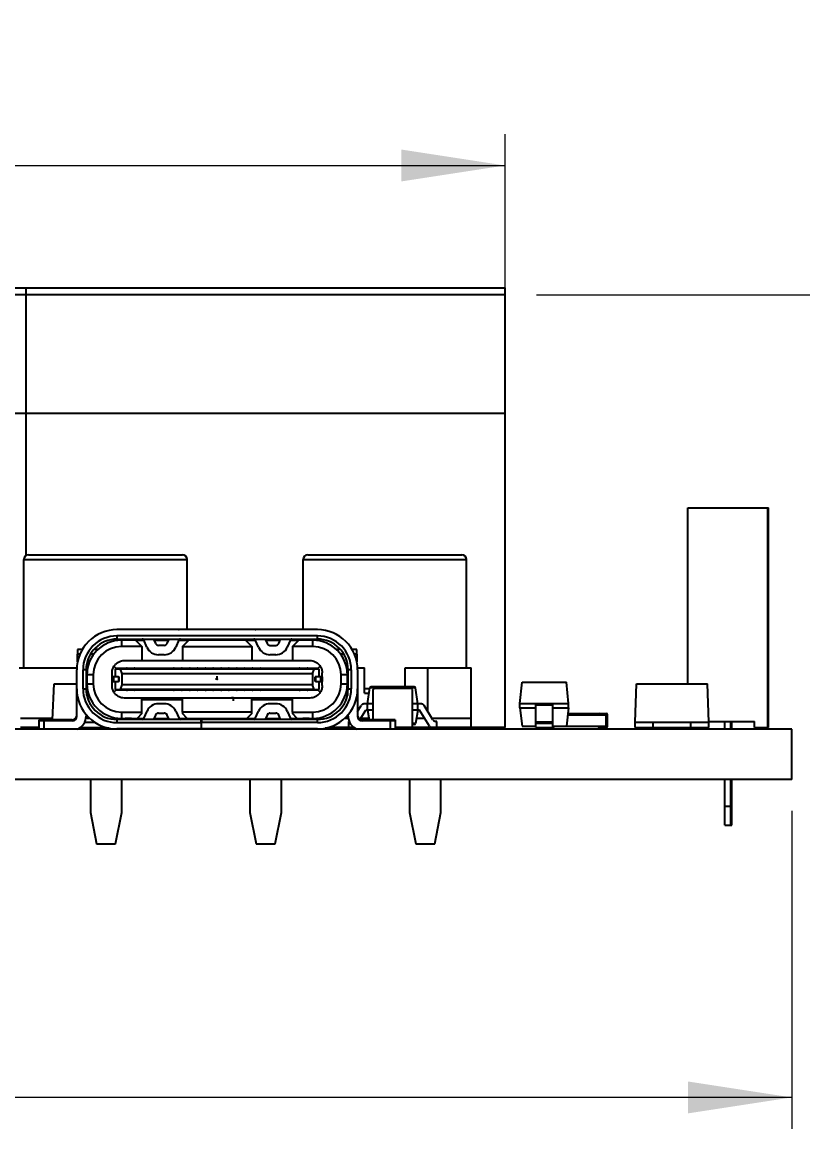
# Model space of a CAD drawing. Header units: millimetres. Extents: x 2 to 294, y 2 to 208.
# Drawn here: x 96.67 to 121.52, y 29.3 to 64.53 of the extents above; entities that cross this region are included whole.
import ezdxf

# ---------------------------------------------------------------- set-up
doc = ezdxf.new("R2010")
doc.units = ezdxf.units.MM
doc.header["$PDSIZE"] = -1
doc.styles.add('SLDTEXTSTYLE0', font='TXT', dxfattribs={"width": 0.75})
doc.dimstyles.new('SLDDIMSTYLE0', dxfattribs={"dimtxt": 3.5, "dimasz": 3.302, "dimexe": 0, "dimexo": 0.0625, "dimgap": 0.875, "dimtad": 1, "dimrnd": 1e-09, "dimzin": 4, "dimdsep": 46, "dimtxsty": 'SLDTEXTSTYLE0', "dimsah": 1, "dimcen": 0.09, "dimadec": 0, "dimazin": 1, "dimtfac": 1, "dimtofl": 0, "dimtmove": 0, "dimatfit": 3, "dimfxl": 1, "dimfrac": 2, "dimtolj": 1, "dimtzin": 12, "dimarcsym": 0})
doc.dimstyles.new('SLDDIMSTYLE1', dxfattribs={"dimtxt": 3.5, "dimasz": 3.302, "dimexe": 0, "dimexo": 0.0625, "dimgap": 0.875, "dimtad": 1, "dimrnd": 1e-09, "dimzin": 12, "dimdsep": 46, "dimtxsty": 'SLDTEXTSTYLE0', "dimsah": 1, "dimcen": 0.09, "dimadec": 0, "dimazin": 3, "dimtfac": 1, "dimtmove": 0, "dimatfit": 0, "dimfxl": 1, "dimfrac": 2, "dimtolj": 1, "dimtzin": 12, "dimarcsym": 0})
doc.dimstyles.new('SLDDIMSTYLE3', dxfattribs={"dimtxt": 3.5, "dimasz": 3.302, "dimexe": 0, "dimexo": 0.0625, "dimgap": 0.875, "dimtad": 1, "dimrnd": 1e-09, "dimzin": 12, "dimdsep": 46, "dimtxsty": 'SLDTEXTSTYLE0', "dimsah": 1, "dimcen": 0.09, "dimadec": 0, "dimazin": 3, "dimtfac": 1, "dimtofl": 0, "dimtmove": 0, "dimatfit": 3, "dimfxl": 1, "dimfrac": 2, "dimtolj": 1, "dimtzin": 12, "dimarcsym": 0})

# ---------------------------------------------------------------- blocks, each defined once
blk = doc.blocks.new('_D_9')
at = {"color": 7, "linetype": 'Continuous', "lineweight": 0}
for p, q in [((41.665, 39.423), (41.665, 29.3)), ((121.167, 39.423), (121.167, 29.3)), ((121.167, 30.3), (41.665, 30.3))]:
    blk.add_line(p, q, dxfattribs=at)
at = {"color": 7, "linetype": 'Continuous', "lineweight": 18}
for points in [[(41.665, 30.3), (44.967, 29.792), (44.967, 30.808)], [(121.167, 30.3), (117.865, 30.808), (117.865, 29.792)]]:
    blk.add_solid(points, dxfattribs=at)
at = {"color": 7, "linetype": 'Continuous', "lineweight": 18, "insert": (77.567, 34.811), "char_height": 3.5, "attachment_point": 1, "style": 'SLDTEXTSTYLE0'}
blk.add_mtext('79.50', dxfattribs=at)
blk = doc.blocks.new('_D_10')
at = {"color": 7, "linetype": 'Continuous', "lineweight": 0}
for p, q in [((129.832, 55.856), (129.832, 62.206)), ((113.043, 55.856), (130.832, 55.856)), ((129.832, 55.856), (129.832, 40.423)), ((122.167, 40.423), (130.832, 40.423)), ((129.832, 40.423), (129.832, 34.073))]:
    blk.add_line(p, q, dxfattribs=at)
at = {"color": 7, "linetype": 'Continuous', "lineweight": 18}
for points in [[(129.832, 55.856), (130.34, 59.158), (129.324, 59.158)], [(129.832, 40.423), (129.324, 37.121), (130.34, 37.121)]]:
    blk.add_solid(points, dxfattribs=at)
at = {"color": 7, "linetype": 'Continuous', "lineweight": 18, "insert": (125.32, 42.026), "char_height": 3.5, "attachment_point": 1, "rotation": 90, "style": 'SLDTEXTSTYLE0'}
blk.add_mtext('15.43', dxfattribs=at)
blk = doc.blocks.new('_D_11')
at = {"color": 7, "linetype": 'Continuous', "lineweight": 0}
for p, q in [((50.067, 56.856), (50.067, 60.97)), ((112.043, 53.073), (112.043, 60.97)), ((50.067, 59.97), (112.043, 59.97))]:
    blk.add_line(p, q, dxfattribs=at)
at = {"color": 7, "linetype": 'Continuous', "lineweight": 18}
for points in [[(50.067, 59.97), (53.369, 59.462), (53.369, 60.478)], [(112.043, 59.97), (108.741, 60.478), (108.741, 59.462)]]:
    blk.add_solid(points, dxfattribs=at)
at = {"color": 7, "linetype": 'Continuous', "lineweight": 18, "insert": (74.939, 64.482), "char_height": 3.5, "attachment_point": 1, "style": 'SLDTEXTSTYLE0'}
blk.add_mtext('61.98', dxfattribs=at)

msp = doc.modelspace()

# ---------------------------------------------------------------- linework, layer by layer
at = {"color": 7, "linetype": 'Continuous', "lineweight": 25}
for p, q in [((81.563, 56.073), (96.803, 56.073)), ((96.803, 55.856), (96.803, 56.073)), ((96.803, 56.073), (112.043, 56.073)), ((112.043, 55.856), (112.043, 56.073)), ((96.803, 55.856), (81.563, 55.856)), ((96.803, 52.073), (96.803, 55.856)), ((112.043, 55.856), (96.803, 55.856)), ((112.043, 52.073), (112.043, 55.856)), ((96.803, 52.073), (81.563, 52.073)), ((96.803, 47.556), (96.803, 52.073)), ((112.043, 52.073), (96.803, 52.073)), ((112.043, 42.073), (112.043, 52.073)), ((117.865, 43.473), (117.865, 49.073)), ((117.865, 49.073), (120.405, 49.073)), ((120.405, 49.073), (120.43, 49.073)), ((120.405, 42.073), (120.405, 49.073)), ((120.43, 42.073), (120.43, 49.073)), ((96.873, 47.573), (101.773, 47.573)), ((105.763, 47.573), (110.663, 47.573)), ((96.723, 43.973), (96.723, 47.423)), ((96.723, 47.423), (101.923, 47.423)), ((101.923, 45.193), (101.923, 47.423)), ((105.613, 45.193), (105.613, 47.423)), ((105.613, 47.423), (110.813, 47.423)), ((110.813, 43.973), (110.813, 47.423)), ((106.069, 45.193), (99.689, 45.193)), ((101.65, 45.193), (101.668, 45.194)), ((104.089, 45.194), (104.107, 45.193)), ((106.069, 44.993), (99.689, 44.993)), ((99.689, 44.993), (99.689, 44.893)), ((99.689, 44.893), (106.069, 44.893)), ((99.834, 44.858), (99.834, 44.658)), ((100.279, 44.858), (99.834, 44.858)), ((99.879, 44.893), (99.879, 44.858)), ((100.179, 44.858), (100.179, 44.893)), ((100.279, 44.858), (100.479, 44.658)), ((100.279, 44.858), (100.543, 44.858)), ((100.644, 44.631), (100.541, 44.864)), ((100.856, 44.893), (100.918, 44.753)), ((100.871, 44.858), (101.334, 44.858)), ((101.177, 44.858), (101.207, 44.893)), ((101.287, 44.753), (101.349, 44.893)), ((101.664, 44.864), (101.561, 44.631)), ((101.662, 44.858), (101.979, 44.858)), ((101.779, 44.658), (101.979, 44.858)), ((101.923, 44.858), (101.923, 44.893)), ((101.944, 44.858), (101.954, 44.868)), ((102.304, 44.868), (101.954, 44.868)), ((103.779, 44.858), (101.979, 44.858)), ((102.304, 44.868), (102.314, 44.858)), ((103.444, 44.858), (103.454, 44.868)), ((103.804, 44.868), (103.454, 44.868)), ((103.779, 44.858), (103.979, 44.658)), ((103.779, 44.858), (104.094, 44.858)), ((103.804, 44.868), (103.814, 44.858)), ((104.195, 44.631), (104.092, 44.864)), ((104.407, 44.893), (104.469, 44.753)), ((104.422, 44.858), (104.885, 44.858)), ((104.55, 44.893), (104.58, 44.858)), ((104.838, 44.753), (104.9, 44.893)), ((105.215, 44.864), (105.112, 44.631)), ((105.213, 44.858), (105.479, 44.858)), ((105.279, 44.658), (105.479, 44.858)), ((105.924, 44.858), (105.479, 44.858)), ((105.579, 44.893), (105.579, 44.858)), ((105.879, 44.858), (105.879, 44.893)), ((105.924, 44.658), (105.924, 44.858)), ((106.069, 44.893), (106.069, 44.993)), ((98.434, 44.558), (98.434, 44.408)), ((98.583, 44.558), (98.434, 44.558)), ((98.508, 44.408), (98.434, 44.408)), ((98.434, 44.165), (98.434, 44.408)), ((98.946, 44.408), (98.843, 44.408)), ((99.079, 44.558), (98.951, 44.558)), ((100.479, 44.658), (99.834, 44.658)), ((100.479, 44.658), (100.479, 44.213)), ((101.195, 44.693), (101.01, 44.693)), ((101.779, 44.658), (103.979, 44.658)), ((101.779, 44.658), (101.779, 44.213)), ((103.979, 44.658), (103.979, 44.213)), ((104.561, 44.693), (104.746, 44.693)), ((105.279, 44.658), (105.279, 44.213)), ((105.924, 44.658), (105.279, 44.658)), ((106.806, 44.558), (106.679, 44.558)), ((106.914, 44.408), (106.811, 44.408)), ((107.324, 44.558), (107.174, 44.558)), ((107.324, 44.408), (107.249, 44.408)), ((107.324, 44.408), (107.324, 44.558)), ((107.324, 44.408), (107.324, 44.165)), ((99.934, 44.213), (105.824, 44.213)), ((101.195, 44.393), (101.01, 44.393)), ((104.746, 44.393), (104.561, 44.393)), ((96.573, 43.973), (98.41, 43.973)), ((98.409, 43.313), (98.409, 43.913)), ((98.609, 43.313), (98.609, 43.913)), ((98.709, 43.913), (98.609, 43.913)), ((98.709, 43.913), (98.709, 43.313)), ((98.709, 43.748), (98.734, 43.748)), ((98.934, 43.758), (98.734, 43.758)), ((98.734, 43.758), (98.734, 43.468)), ((98.934, 43.758), (98.934, 43.468)), ((99.534, 43.688), (99.534, 43.813)), ((99.595, 44.027), (99.659, 43.963)), ((99.634, 43.938), (99.634, 43.688)), ((99.789, 43.938), (99.634, 43.938)), ((99.659, 43.938), (99.659, 43.963)), ((99.659, 43.963), (99.994, 43.963)), ((99.789, 43.938), (99.846, 43.788)), ((105.968, 43.938), (99.789, 43.938)), ((99.846, 43.788), (99.846, 43.438)), ((105.911, 43.788), (99.846, 43.788)), ((99.994, 43.963), (99.994, 43.938)), ((100.011, 43.963), (99.994, 43.963)), ((100.011, 43.963), (100.246, 43.963)), ((100.029, 43.944), (100.029, 43.938)), ((100.229, 43.938), (100.229, 43.944)), ((100.264, 43.963), (100.246, 43.963)), ((100.264, 43.938), (100.264, 43.963)), ((100.264, 43.963), (101.494, 43.963)), ((101.494, 43.938), (101.494, 43.963)), ((101.511, 43.963), (101.494, 43.963)), ((101.511, 43.963), (101.529, 43.944)), ((101.511, 43.963), (101.746, 43.963)), ((101.529, 43.944), (101.529, 43.938)), ((101.729, 43.944), (101.746, 43.963)), ((101.729, 43.938), (101.729, 43.944)), ((101.764, 43.963), (101.746, 43.963)), ((101.764, 43.963), (101.764, 43.938)), ((101.764, 43.963), (101.994, 43.963)), ((101.994, 43.938), (101.994, 43.963)), ((102.011, 43.963), (101.994, 43.963)), ((102.011, 43.963), (102.246, 43.963)), ((102.029, 43.944), (102.029, 43.938)), ((102.229, 43.938), (102.229, 43.944)), ((102.264, 43.963), (102.246, 43.963)), ((102.264, 43.938), (102.264, 43.963)), ((102.264, 43.963), (102.494, 43.963)), ((102.494, 43.963), (102.494, 43.938)), ((102.515, 43.963), (102.494, 43.963)), ((102.515, 43.963), (102.743, 43.963)), ((102.529, 43.951), (102.529, 43.938)), ((102.729, 43.938), (102.729, 43.951)), ((102.764, 43.963), (102.743, 43.963)), ((102.764, 43.938), (102.764, 43.963)), ((102.764, 43.963), (102.994, 43.963)), ((102.994, 43.938), (102.994, 43.963)), ((103.015, 43.963), (102.994, 43.963)), ((103.015, 43.963), (103.243, 43.963)), ((103.029, 43.951), (103.029, 43.938)), ((103.229, 43.938), (103.229, 43.951)), ((103.264, 43.963), (103.243, 43.963)), ((103.264, 43.963), (103.264, 43.938)), ((103.264, 43.963), (103.494, 43.963)), ((103.494, 43.938), (103.494, 43.963)), ((103.511, 43.963), (103.494, 43.963)), ((103.511, 43.963), (103.746, 43.963)), ((103.529, 43.944), (103.529, 43.938)), ((103.729, 43.938), (103.729, 43.944)), ((103.764, 43.963), (103.746, 43.963)), ((103.764, 43.938), (103.764, 43.963)), ((103.764, 43.963), (103.994, 43.963)), ((103.994, 43.963), (103.994, 43.938)), ((104.011, 43.963), (103.994, 43.963)), ((104.011, 43.963), (104.029, 43.944)), ((104.011, 43.963), (104.246, 43.963)), ((104.029, 43.944), (104.029, 43.938)), ((104.229, 43.944), (104.246, 43.963)), ((104.229, 43.938), (104.229, 43.944)), ((104.264, 43.963), (104.246, 43.963)), ((104.264, 43.938), (104.264, 43.963)), ((104.264, 43.963), (105.494, 43.963)), ((105.494, 43.938), (105.494, 43.963)), ((105.511, 43.963), (105.494, 43.963)), ((105.511, 43.963), (105.746, 43.963)), ((105.529, 43.944), (105.529, 43.938)), ((105.729, 43.938), (105.729, 43.944)), ((105.764, 43.963), (105.746, 43.963)), ((105.764, 43.963), (105.764, 43.938)), ((105.764, 43.963), (106.099, 43.963)), ((105.911, 43.788), (105.968, 43.938)), ((105.911, 43.788), (105.911, 43.438)), ((106.124, 43.938), (105.968, 43.938)), ((106.162, 44.027), (106.099, 43.963)), ((106.099, 43.938), (106.099, 43.963)), ((106.124, 43.688), (106.124, 43.938)), ((106.224, 43.688), (106.224, 43.813)), ((106.824, 43.468), (106.824, 43.758)), ((107.024, 43.758), (106.824, 43.758)), ((107.023, 43.748), (107.049, 43.748)), ((107.024, 43.468), (107.024, 43.758)), ((107.149, 43.913), (107.049, 43.913)), ((107.049, 43.313), (107.049, 43.913)), ((107.149, 43.913), (107.149, 43.313)), ((107.347, 43.973), (107.566, 43.973)), ((107.349, 43.913), (107.349, 43.313)), ((107.566, 43.173), (107.566, 43.973)), ((108.859, 43.373), (108.859, 43.973)), ((108.859, 43.973), (109.588, 43.973)), ((109.588, 42.583), (109.588, 43.973)), ((109.588, 43.973), (110.963, 43.973)), ((110.963, 42.373), (110.963, 43.973)), ((97.643, 42.323), (97.69, 43.471)), ((97.69, 43.473), (98.409, 43.473)), ((97.69, 43.471), (97.69, 43.473)), ((97.69, 43.471), (98.409, 43.471)), ((98.709, 43.598), (98.734, 43.598)), ((98.709, 43.473), (98.734, 43.473)), ((98.709, 43.471), (98.734, 43.471)), ((98.734, 43.468), (98.934, 43.468)), ((98.734, 43.093), (98.734, 43.468)), ((99.534, 43.538), (99.534, 43.688)), ((99.539, 43.688), (99.534, 43.688)), ((99.534, 43.538), (99.539, 43.538)), ((99.534, 43.413), (99.534, 43.538)), ((99.539, 43.688), (99.539, 43.538)), ((99.589, 43.688), (99.539, 43.688)), ((99.539, 43.538), (99.589, 43.538)), ((99.589, 43.538), (99.589, 43.688)), ((99.634, 43.538), (99.634, 43.288)), ((99.734, 43.688), (99.734, 43.538)), ((99.734, 43.688), (99.763, 43.688)), ((99.763, 43.538), (99.734, 43.538)), ((99.763, 43.538), (99.763, 43.688)), ((99.846, 43.438), (99.789, 43.288)), ((105.911, 43.438), (99.846, 43.438)), ((105.968, 43.288), (105.911, 43.438)), ((105.994, 43.538), (105.994, 43.688)), ((106.024, 43.688), (105.994, 43.688)), ((106.023, 43.538), (105.994, 43.538)), ((106.023, 43.538), (106.024, 43.688)), ((106.168, 43.688), (106.024, 43.688)), ((106.124, 43.288), (106.124, 43.538)), ((106.168, 43.688), (106.168, 43.538)), ((106.218, 43.688), (106.168, 43.688)), ((106.168, 43.538), (106.218, 43.538)), ((106.218, 43.538), (106.218, 43.688)), ((106.224, 43.688), (106.218, 43.688)), ((106.218, 43.538), (106.224, 43.538)), ((106.224, 43.688), (106.224, 43.538)), ((106.224, 43.413), (106.224, 43.538)), ((106.824, 43.468), (107.024, 43.468)), ((107.024, 43.598), (107.049, 43.598)), ((107.024, 43.468), (107.024, 43.093)), ((107.667, 42.828), (107.742, 43.339)), ((109.192, 43.339), (107.742, 43.339)), ((109.152, 43.373), (107.781, 43.373)), ((109.267, 42.828), (109.192, 43.339)), ((112.518, 42.843), (112.585, 43.523)), ((112.585, 43.523), (114, 43.523)), ((114.068, 42.843), (114, 43.523)), ((116.182, 42.246), (116.232, 43.471)), ((116.232, 43.473), (118.482, 43.473)), ((116.232, 43.471), (116.232, 43.473)), ((116.232, 43.471), (118.482, 43.471)), ((118.482, 43.471), (118.482, 43.473)), ((118.532, 42.246), (118.482, 43.471)), ((98.409, 42.443), (98.409, 43.313)), ((98.609, 43.313), (98.709, 43.313)), ((99.595, 43.2), (99.659, 43.263)), ((99.634, 43.288), (99.789, 43.288)), ((99.659, 43.263), (99.659, 43.288)), ((99.994, 43.263), (99.659, 43.263)), ((105.968, 43.288), (99.789, 43.288)), ((105.824, 43.013), (99.934, 43.013)), ((99.994, 43.263), (99.994, 43.288)), ((99.994, 43.263), (100.011, 43.263)), ((100.246, 43.263), (100.011, 43.263)), ((100.029, 43.288), (100.029, 43.283)), ((100.229, 43.283), (100.229, 43.288)), ((100.246, 43.263), (100.229, 43.283)), ((100.246, 43.263), (100.264, 43.263)), ((100.264, 43.263), (100.264, 43.288)), ((101.494, 43.263), (100.264, 43.263)), ((100.479, 42.568), (100.479, 43.013)), ((101.494, 43.263), (101.494, 43.288)), ((101.494, 43.263), (101.511, 43.263)), ((101.529, 43.283), (101.511, 43.263)), ((101.746, 43.263), (101.511, 43.263)), ((101.529, 43.288), (101.529, 43.283)), ((101.729, 43.283), (101.729, 43.288)), ((101.746, 43.263), (101.729, 43.283)), ((101.746, 43.263), (101.764, 43.263)), ((101.764, 43.263), (101.764, 43.288)), ((101.994, 43.263), (101.764, 43.263)), ((101.779, 42.568), (101.779, 43.013)), ((101.994, 43.263), (101.994, 43.288)), ((101.994, 43.263), (102.011, 43.263)), ((102.246, 43.263), (102.011, 43.263)), ((102.029, 43.288), (102.029, 43.283)), ((102.229, 43.283), (102.229, 43.288)), ((102.246, 43.263), (102.229, 43.283)), ((102.246, 43.263), (102.264, 43.263)), ((102.264, 43.263), (102.264, 43.288)), ((102.494, 43.263), (102.264, 43.263)), ((102.494, 43.263), (102.494, 43.288)), ((102.494, 43.263), (102.515, 43.263)), ((102.743, 43.263), (102.515, 43.263)), ((102.529, 43.288), (102.529, 43.275)), ((102.729, 43.275), (102.729, 43.288)), ((102.743, 43.263), (102.729, 43.275)), ((102.743, 43.263), (102.764, 43.263)), ((102.764, 43.263), (102.764, 43.288)), ((102.994, 43.263), (102.764, 43.263)), ((102.994, 43.263), (102.994, 43.288)), ((102.994, 43.263), (103.015, 43.263)), ((103.243, 43.263), (103.015, 43.263)), ((103.029, 43.288), (103.029, 43.275)), ((103.229, 43.275), (103.229, 43.288)), ((103.243, 43.263), (103.229, 43.275)), ((103.243, 43.263), (103.264, 43.263)), ((103.264, 43.263), (103.264, 43.288)), ((103.494, 43.263), (103.264, 43.263)), ((103.494, 43.263), (103.494, 43.288)), ((103.494, 43.263), (103.511, 43.263)), ((103.746, 43.263), (103.511, 43.263)), ((103.529, 43.288), (103.529, 43.283)), ((103.729, 43.283), (103.729, 43.288)), ((103.746, 43.263), (103.729, 43.283)), ((103.746, 43.263), (103.764, 43.263)), ((103.764, 43.263), (103.764, 43.288)), ((103.994, 43.263), (103.764, 43.263)), ((103.979, 42.568), (103.979, 43.013)), ((103.994, 43.263), (103.994, 43.288)), ((103.994, 43.263), (104.011, 43.263)), ((104.029, 43.283), (104.011, 43.263)), ((104.246, 43.263), (104.011, 43.263)), ((104.029, 43.288), (104.029, 43.283)), ((104.229, 43.283), (104.229, 43.288)), ((104.246, 43.263), (104.229, 43.283)), ((104.246, 43.263), (104.264, 43.263)), ((104.264, 43.263), (104.264, 43.288)), ((105.494, 43.263), (104.264, 43.263)), ((105.279, 42.568), (105.279, 43.013)), ((105.494, 43.263), (105.494, 43.288)), ((105.494, 43.263), (105.511, 43.263)), ((105.746, 43.263), (105.511, 43.263)), ((105.529, 43.288), (105.529, 43.283)), ((105.729, 43.283), (105.729, 43.288)), ((105.746, 43.263), (105.729, 43.283)), ((105.746, 43.263), (105.764, 43.263)), ((105.764, 43.263), (105.764, 43.288)), ((106.099, 43.263), (105.764, 43.263)), ((105.968, 43.288), (106.124, 43.288)), ((106.099, 43.263), (106.099, 43.288)), ((106.099, 43.263), (106.162, 43.2)), ((107.049, 43.313), (107.149, 43.313)), ((107.349, 43.313), (107.349, 42.443)), ((107.566, 43.323), (107.739, 43.323)), ((107.566, 43.173), (107.717, 43.173)), ((107.842, 42.323), (107.842, 43.283)), ((109.052, 43.323), (107.882, 43.323)), ((109.092, 42.113), (109.092, 43.283)), ((100.479, 42.968), (101.779, 42.968)), ((101.197, 42.833), (101.012, 42.833)), ((103.979, 42.968), (105.279, 42.968)), ((104.746, 42.833), (104.561, 42.833)), ((107.349, 42.588), (107.467, 42.781)), ((107.667, 42.828), (107.552, 42.828)), ((107.842, 42.828), (107.667, 42.828)), ((107.667, 42.628), (107.667, 42.828)), ((109.267, 42.828), (109.092, 42.828)), ((109.381, 42.828), (109.267, 42.828)), ((109.267, 42.628), (109.267, 42.828)), ((109.749, 42.321), (109.466, 42.781)), ((112.518, 42.843), (113.018, 42.843)), ((112.518, 42.706), (112.518, 42.843)), ((112.518, 42.706), (113.018, 42.706)), ((112.518, 42.706), (112.585, 42.123)), ((113.018, 42.843), (113.568, 42.843)), ((113.018, 42.797), (113.018, 42.843)), ((113.018, 42.797), (113.568, 42.797)), ((113.018, 42.257), (113.018, 42.797)), ((113.568, 42.797), (113.568, 42.843)), ((113.568, 42.843), (114.068, 42.843)), ((113.568, 42.257), (113.568, 42.797)), ((113.568, 42.706), (114.068, 42.706)), ((114.068, 42.706), (114, 42.123)), ((114.068, 42.706), (114.068, 42.843)), ((96.621, 42.373), (97.645, 42.373)), ((97.359, 42.323), (97.209, 42.323)), ((97.209, 42.293), (97.209, 42.323)), ((97.209, 42.023), (97.209, 42.293)), ((97.359, 42.293), (97.209, 42.293)), ((98.259, 42.323), (97.359, 42.323)), ((97.359, 42.323), (97.359, 42.293)), ((98.259, 42.293), (97.359, 42.293)), ((97.359, 42.293), (97.359, 42.023)), ((98.709, 42.49), (98.709, 42.443)), ((98.734, 42.368), (98.734, 42.461)), ((98.825, 42.368), (98.734, 42.368)), ((102.374, 42.333), (99.689, 42.333)), ((99.689, 42.333), (99.689, 42.233)), ((99.834, 42.568), (100.479, 42.568)), ((99.834, 42.568), (99.834, 42.368)), ((99.834, 42.368), (99.954, 42.368)), ((100.154, 42.368), (99.954, 42.368)), ((99.954, 42.368), (99.954, 42.333)), ((100.154, 42.368), (100.329, 42.368)), ((100.154, 42.333), (100.154, 42.368)), ((100.479, 42.518), (100.329, 42.368)), ((100.329, 42.368), (100.545, 42.368)), ((100.479, 42.518), (100.479, 42.568)), ((100.543, 42.363), (100.646, 42.596)), ((100.92, 42.474), (100.858, 42.333)), ((100.873, 42.368), (101.336, 42.368)), ((101.012, 42.533), (101.197, 42.533)), ((101.351, 42.333), (101.289, 42.474)), ((101.563, 42.596), (101.666, 42.363)), ((101.664, 42.368), (101.929, 42.368)), ((103.979, 42.568), (101.779, 42.568)), ((101.779, 42.568), (101.779, 42.518)), ((101.929, 42.368), (101.779, 42.518)), ((101.929, 42.368), (103.829, 42.368)), ((102.374, 42.233), (102.374, 42.333)), ((102.384, 42.333), (102.374, 42.333)), ((106.069, 42.333), (102.384, 42.333)), ((102.384, 42.333), (102.384, 42.233)), ((103.979, 42.518), (103.829, 42.368)), ((103.829, 42.368), (104.094, 42.368)), ((103.979, 42.518), (103.979, 42.568)), ((104.092, 42.363), (104.195, 42.596)), ((104.469, 42.474), (104.407, 42.333)), ((104.422, 42.368), (104.885, 42.368)), ((104.561, 42.533), (104.746, 42.533)), ((104.9, 42.333), (104.838, 42.474)), ((105.112, 42.596), (105.215, 42.363)), ((105.213, 42.368), (105.429, 42.368)), ((105.279, 42.568), (105.924, 42.568)), ((105.279, 42.568), (105.279, 42.518)), ((105.429, 42.368), (105.279, 42.518)), ((105.429, 42.368), (105.604, 42.368)), ((105.804, 42.368), (105.604, 42.368)), ((105.604, 42.368), (105.604, 42.333)), ((105.804, 42.368), (105.924, 42.368)), ((105.804, 42.333), (105.804, 42.368)), ((105.924, 42.368), (105.924, 42.568)), ((106.069, 42.233), (106.069, 42.333)), ((107.024, 42.368), (106.932, 42.368)), ((107.024, 42.461), (107.024, 42.368)), ((107.024, 42.373), (107.054, 42.373)), ((107.049, 42.443), (107.049, 42.49)), ((107.43, 42.34), (107.608, 42.628)), ((107.451, 42.373), (107.711, 42.373)), ((108.399, 42.323), (107.499, 42.323)), ((108.399, 42.293), (107.499, 42.293)), ((107.667, 42.628), (107.608, 42.628)), ((107.613, 42.323), (107.613, 42.373)), ((107.651, 42.373), (107.651, 42.323)), ((107.842, 42.628), (107.667, 42.628)), ((107.667, 42.628), (107.72, 42.323)), ((107.701, 42.373), (107.701, 42.323)), ((108.549, 42.323), (108.399, 42.323)), ((108.399, 42.293), (108.399, 42.323)), ((108.549, 42.293), (108.399, 42.293)), ((108.399, 42.023), (108.399, 42.293)), ((108.549, 42.323), (108.549, 42.293)), ((108.549, 42.293), (108.549, 42.023)), ((109.267, 42.628), (109.092, 42.628)), ((109.267, 42.628), (109.192, 42.206)), ((109.222, 42.373), (109.482, 42.373)), ((109.325, 42.628), (109.267, 42.628)), ((109.637, 42.121), (109.325, 42.628)), ((109.717, 42.373), (110.963, 42.373)), ((110.963, 42.073), (110.963, 42.373)), ((114.041, 42.478), (115.009, 42.478)), ((114.046, 42.523), (115.009, 42.523)), ((115.009, 42.478), (115.009, 42.523)), ((115.009, 42.478), (115.264, 42.478)), ((115.054, 42.523), (115.264, 42.523)), ((115.264, 42.118), (115.264, 42.478)), ((115.309, 42.118), (115.309, 42.478)), ((121.167, 42.023), (81.797, 42.023)), ((97.209, 42.073), (96.621, 42.073)), ((98.515, 42.073), (99.279, 42.073)), ((98.664, 42.248), (98.978, 42.248)), ((99.279, 42.101), (99.279, 42.058)), ((99.437, 42.058), (99.279, 42.058)), ((99.454, 42.058), (99.454, 42.023)), ((99.654, 42.023), (99.654, 42.034)), ((99.689, 42.233), (102.374, 42.233)), ((102.374, 42.033), (99.689, 42.033)), ((99.704, 42.033), (99.704, 42.023)), ((99.74, 42.033), (99.74, 42.023)), ((100.237, 42.023), (100.237, 42.033)), ((100.254, 42.033), (100.254, 42.023)), ((100.454, 42.023), (100.454, 42.033)), ((100.504, 42.033), (100.504, 42.023)), ((100.704, 42.023), (100.704, 42.033)), ((101.029, 42.033), (101.029, 42.023)), ((101.229, 42.023), (101.229, 42.033)), ((101.529, 42.033), (101.529, 42.023)), ((101.729, 42.023), (101.729, 42.033)), ((102.029, 42.033), (102.029, 42.023)), ((102.229, 42.023), (102.229, 42.033)), ((102.374, 42.233), (102.374, 42.033)), ((102.374, 42.033), (102.384, 42.033)), ((106.069, 42.233), (102.384, 42.233)), ((102.384, 42.033), (102.384, 42.233)), ((106.069, 42.033), (102.384, 42.033)), ((102.529, 42.033), (102.529, 42.023)), ((102.729, 42.023), (102.729, 42.033)), ((103.029, 42.033), (103.029, 42.023)), ((103.229, 42.023), (103.229, 42.033)), ((103.529, 42.033), (103.529, 42.023)), ((103.729, 42.023), (103.729, 42.033)), ((104.029, 42.033), (104.029, 42.023)), ((104.229, 42.023), (104.229, 42.033)), ((104.529, 42.033), (104.529, 42.023)), ((104.729, 42.023), (104.729, 42.033)), ((105.054, 42.033), (105.054, 42.023)), ((105.254, 42.023), (105.254, 42.033)), ((105.304, 42.033), (105.304, 42.023)), ((105.504, 42.023), (105.504, 42.033)), ((105.52, 42.023), (105.52, 42.033)), ((106.017, 42.033), (106.017, 42.023)), ((106.054, 42.023), (106.054, 42.033)), ((106.104, 42.034), (106.104, 42.023)), ((106.304, 42.023), (106.304, 42.058)), ((106.479, 42.058), (106.32, 42.058)), ((106.479, 42.058), (106.479, 42.101)), ((107.067, 42.073), (106.479, 42.073)), ((107.082, 42.273), (107.067, 42.273)), ((107.067, 42.073), (107.067, 42.273)), ((107.211, 42.073), (107.067, 42.073)), ((109.052, 42.073), (108.549, 42.073)), ((109.722, 42.073), (109.052, 42.073)), ((109.192, 42.206), (109.092, 42.206)), ((109.153, 42.173), (109.092, 42.173)), ((109.867, 42.073), (109.722, 42.073)), ((109.867, 42.273), (109.834, 42.273)), ((109.867, 42.073), (109.867, 42.273)), ((110.963, 42.073), (109.867, 42.073)), ((112.043, 42.073), (110.963, 42.073)), ((112.585, 42.123), (113.018, 42.123)), ((113.018, 42.257), (113.568, 42.257)), ((113.018, 42.211), (113.018, 42.257)), ((113.018, 42.211), (113.568, 42.211)), ((113.018, 42.073), (113.018, 42.211)), ((113.018, 42.073), (113.568, 42.073)), ((113.568, 42.211), (113.568, 42.257)), ((113.568, 42.073), (113.568, 42.211)), ((113.568, 42.123), (114, 42.123)), ((113.568, 42.118), (113.609, 42.118)), ((113.609, 42.118), (115.009, 42.118)), ((115.009, 42.118), (115.264, 42.118)), ((115.054, 42.073), (115.264, 42.073)), ((116.182, 42.246), (116.757, 42.246)), ((116.182, 42.075), (116.182, 42.246)), ((116.182, 42.075), (116.757, 42.075)), ((116.757, 42.248), (117.957, 42.248)), ((116.757, 42.073), (116.757, 42.248)), ((116.757, 42.073), (117.957, 42.073)), ((117.957, 42.073), (117.957, 42.248)), ((117.957, 42.246), (118.532, 42.246)), ((117.957, 42.075), (118.532, 42.075)), ((117.957, 42.073), (118.288, 42.073)), ((118.288, 42.073), (118.288, 42.075)), ((118.288, 42.073), (118.313, 42.073)), ((118.313, 42.073), (118.313, 42.075)), ((118.53, 42.273), (119.981, 42.273)), ((118.532, 42.075), (118.532, 42.246)), ((119.035, 42.023), (119.035, 42.273)), ((119.235, 42.023), (119.235, 42.273)), ((119.26, 42.023), (119.26, 42.273)), ((119.981, 42.073), (119.981, 42.273)), ((119.981, 42.073), (120.405, 42.073)), ((120.405, 42.073), (120.43, 42.073)), ((121.167, 40.423), (121.167, 42.023)), ((121.167, 40.423), (81.797, 40.423)), ((98.843, 40.423), (98.843, 39.373)), ((99.843, 39.373), (99.843, 40.423)), ((103.923, 40.423), (103.923, 39.373)), ((104.923, 39.373), (104.923, 40.423)), ((109.003, 40.423), (109.003, 39.373)), ((110.003, 39.373), (110.003, 40.423)), ((119.035, 39.573), (119.035, 40.423)), ((119.235, 39.573), (119.235, 40.423)), ((119.26, 39.573), (119.26, 40.423)), ((119.035, 39.573), (119.235, 39.573)), ((119.035, 38.973), (119.035, 39.573)), ((119.235, 39.573), (119.26, 39.573)), ((119.235, 38.973), (119.235, 39.573)), ((119.26, 38.973), (119.26, 39.573)), ((98.843, 39.373), (99.043, 38.373)), ((99.643, 38.373), (99.843, 39.373)), ((103.923, 39.373), (104.123, 38.373)), ((104.723, 38.373), (104.923, 39.373)), ((109.003, 39.373), (109.203, 38.373)), ((109.803, 38.373), (110.003, 39.373)), ((119.035, 38.973), (119.235, 38.973)), ((119.235, 38.973), (119.26, 38.973)), ((99.043, 38.373), (99.643, 38.373)), ((104.123, 38.373), (104.723, 38.373)), ((109.203, 38.373), (109.803, 38.373))]:
    msp.add_line(p, q, dxfattribs=at)
at = {"color": 7, "linetype": 'Continuous'}
for p, q in [((102.879, 43.613), (102.879, 43.71)), ((102.879, 43.613), (102.879, 43.71)), ((102.879, 43.613), (102.83, 43.613)), ((102.879, 43.613), (102.83, 43.613)), ((103.387, 43.023), (103.338, 43.023)), ((103.387, 43.023), (103.338, 43.023)), ((103.387, 43.023), (103.387, 42.927)), ((103.387, 43.023), (103.387, 42.927))]:
    msp.add_line(p, q, dxfattribs=at)
at = {"color": 7, "linetype": 'Continuous', "lineweight": 25, "flags": 128}
for points in [[(103.922, 42.033), (103.922, 42.03), (103.923, 42.023)], [(104.923, 42.023), (104.923, 42.03), (104.923, 42.033)]]:
    msp.add_lwpolyline(points, dxfattribs=at)
at = {"color": 7, "linetype": 'Continuous', "lineweight": 25}
for centre, radius, start, end in [((96.873, 47.423), 0.15, 90, 180), ((101.773, 47.423), 0.15, 0, 90), ((105.763, 47.423), 0.15, 90, 180), ((110.663, 47.423), 0.15, 0, 90), ((99.689, 43.913), 1.28, 90.0001, 180.0003), ((106.069, 43.913), 1.28, 0.0001, 90.0001), ((99.689, 43.913), 1.08, 90.0001, 180.0001), ((99.689, 43.913), 0.98, 90, 179.9999), ((99.834, 43.758), 1.1, 90, 180), ((100.495, 44.843), 0.05, 23.9625, 90.0015), ((101.01, 44.793), 0.1, 203.9625, 270), ((101.195, 44.793), 0.1, 269.9983, 336.0375), ((101.71, 44.843), 0.05, 90, 156.0375), ((104.046, 44.843), 0.05, 23.9625, 90.0018), ((104.561, 44.793), 0.1, 203.9625, 270), ((104.746, 44.793), 0.1, 269.9992, 336.0375), ((105.261, 44.843), 0.05, 90, 156.0375), ((105.924, 43.758), 1.1, 360, 90), ((106.069, 43.913), 1.08, 0.0001, 90), ((106.069, 43.913), 0.98, 0.0001, 90.0001), ((99.834, 43.758), 0.9, 90, 180), ((101.01, 44.793), 0.4, 203.9625, 269.9999), ((101.195, 44.793), 0.4, 270, 336.0375), ((104.561, 44.793), 0.4, 203.9625, 269.9999), ((104.746, 44.793), 0.4, 270, 336.0375), ((105.924, 43.758), 0.9, 0, 90), ((99.834, 43.468), 1.1, 180, 270), ((99.834, 43.468), 0.9, 180, 270), ((105.924, 43.468), 0.9, 270, 0), ((105.924, 43.468), 1.1, 270, 0), ((107.781, 43.333), 0.04, 90, 171.652), ((109.152, 43.333), 0.04, 8.348, 90), ((99.689, 43.313), 1.28, 180, 270), ((99.689, 43.313), 1.08, 180, 270.0001), ((99.689, 43.313), 0.98, 180, 270), ((106.069, 43.313), 1.28, 270, 360), ((106.069, 43.313), 1.08, 270, 0), ((106.069, 43.313), 0.98, 270, 0), ((107.882, 43.283), 0.04, 90, 180), ((109.052, 43.283), 0.04, 0, 90), ((101.012, 42.433), 0.4, 90, 156.0375), ((101.197, 42.433), 0.4, 23.9625, 89.9998), ((104.561, 42.433), 0.4, 90, 156.0375), ((104.746, 42.433), 0.4, 23.9625, 89.9998), ((107.552, 42.728), 0.1, 90, 148.3925), ((109.381, 42.728), 0.1, 31.6075, 90), ((98.259, 42.473), 0.15, 270, 0), ((98.259, 42.443), 0.15, 270, 0), ((98.259, 42.443), 0.45, 291.0395, 0), ((100.497, 42.383), 0.05, 270, 336.0375), ((101.012, 42.433), 0.1, 89.9983, 156.0375), ((101.197, 42.433), 0.1, 23.9625, 90), ((101.712, 42.383), 0.05, 203.9625, 270.0015), ((104.046, 42.383), 0.05, 270, 336.0375), ((104.561, 42.433), 0.1, 89.9983, 156.0375), ((104.746, 42.433), 0.1, 23.9625, 90), ((105.261, 42.383), 0.05, 203.9625, 270.0018), ((107.499, 42.443), 0.45, 180, 248.9605), ((107.499, 42.473), 0.15, 180, 270), ((107.499, 42.443), 0.15, 180, 270), ((109.834, 42.373), 0.1, 211.6075, 270), ((115.054, 42.478), 0.045, 90, 180), ((115.264, 42.478), 0.045, 0, 90), ((98.543, 42.023), 0.3, 0, 9.5941), ((107.211, 42.173), 0.1, 270, 285.4378), ((108.703, 42.023), 0.3, 0, 9.5941), ((109.052, 42.113), 0.04, 270, 0), ((109.153, 42.213), 0.04, 270, 350.0241), ((109.722, 42.173), 0.1, 211.6075, 270), ((110.303, 42.023), 0.3, 170.4059, 180), ((113.564, 42.118), 0.045, 275.0997, 0), ((115.054, 42.118), 0.045, 180, 270), ((115.264, 42.118), 0.045, 270, 0)]:
    msp.add_arc(centre, radius, start, end, dxfattribs=at)
for points, knots in [([(99.595, 44.027), (99.615, 44.054), (99.651, 44.104), (99.732, 44.163), (99.827, 44.205), (99.899, 44.211), (99.934, 44.213)], [0, 0, 0, 0, 0.270892, 0.506266, 0.761304, 1, 1, 1, 1]), ([(105.824, 44.213), (105.858, 44.211), (105.93, 44.205), (106.025, 44.163), (106.106, 44.104), (106.142, 44.054), (106.162, 44.027)], [0, 0, 0, 0, 0.238676, 0.493733, 0.729079, 1, 1, 1, 1]), ([(99.534, 43.813), (99.536, 43.851), (99.542, 43.929), (99.577, 43.993), (99.595, 44.027)], [0, 0, 0, 0, 0.482203, 1, 1, 1, 1]), ([(100.011, 43.963), (100.014, 43.962), (100.02, 43.961), (100.026, 43.949), (100.029, 43.944)], [0, 0, 0, 0, 0.559851, 1, 1, 1, 1]), ([(100.246, 43.963), (100.243, 43.962), (100.237, 43.961), (100.231, 43.949), (100.229, 43.944)], [0, 0, 0, 0, 0.55989, 1, 1, 1, 1]), ([(102.029, 43.944), (102.025, 43.95), (102.02, 43.961), (102.014, 43.963), (102.011, 43.963)], [0, 0, 0, 0, 0.559056, 1, 1, 1, 1]), ([(102.229, 43.944), (102.232, 43.95), (102.237, 43.961), (102.243, 43.963), (102.246, 43.963)], [0, 0, 0, 0, 0.559826, 1, 1, 1, 1]), ([(102.529, 43.951), (102.526, 43.955), (102.521, 43.962), (102.517, 43.963), (102.515, 43.963)], [0, 0, 0, 0, 0.559576, 1, 1, 1, 1]), ([(102.729, 43.951), (102.731, 43.955), (102.736, 43.962), (102.74, 43.963), (102.743, 43.963)], [0, 0, 0, 0, 0.55989, 1, 1, 1, 1]), ([(103.029, 43.951), (103.026, 43.955), (103.021, 43.962), (103.017, 43.963), (103.015, 43.963)], [0, 0, 0, 0, 0.559576, 1, 1, 1, 1]), ([(103.229, 43.951), (103.231, 43.955), (103.236, 43.962), (103.24, 43.963), (103.243, 43.963)], [0, 0, 0, 0, 0.55989, 1, 1, 1, 1]), ([(103.529, 43.944), (103.525, 43.95), (103.52, 43.961), (103.514, 43.963), (103.511, 43.963)], [0, 0, 0, 0, 0.559055, 1, 1, 1, 1]), ([(103.729, 43.944), (103.732, 43.95), (103.737, 43.961), (103.743, 43.963), (103.746, 43.963)], [0, 0, 0, 0, 0.559826, 1, 1, 1, 1]), ([(105.511, 43.963), (105.514, 43.962), (105.52, 43.961), (105.526, 43.949), (105.529, 43.944)], [0, 0, 0, 0, 0.55985, 1, 1, 1, 1]), ([(105.746, 43.963), (105.743, 43.962), (105.737, 43.961), (105.731, 43.949), (105.729, 43.944)], [0, 0, 0, 0, 0.5598902, 1, 1, 1, 1]), ([(106.162, 44.027), (106.18, 43.993), (106.215, 43.929), (106.221, 43.851), (106.224, 43.813)], [0, 0, 0, 0, 0.5177971, 1, 1, 1, 1]), ([(99.595, 43.2), (99.577, 43.233), (99.542, 43.298), (99.536, 43.376), (99.534, 43.413)], [0, 0, 0, 0, 0.517797, 1, 1, 1, 1]), ([(106.224, 43.413), (106.221, 43.376), (106.215, 43.298), (106.18, 43.233), (106.162, 43.2)], [0, 0, 0, 0, 0.4822029, 1, 1, 1, 1]), ([(99.934, 43.013), (99.899, 43.016), (99.827, 43.022), (99.732, 43.063), (99.651, 43.123), (99.615, 43.173), (99.595, 43.2)], [0, 0, 0, 0, 0.238676, 0.493733, 0.729079, 1, 1, 1, 1]), ([(100.011, 43.263), (100.014, 43.264), (100.02, 43.266), (100.026, 43.278), (100.029, 43.283)], [0, 0, 0, 0, 0.559951, 1, 1, 1, 1]), ([(102.011, 43.263), (102.014, 43.264), (102.02, 43.266), (102.026, 43.278), (102.029, 43.283)], [0, 0, 0, 0, 0.559959, 1, 1, 1, 1]), ([(102.515, 43.263), (102.517, 43.264), (102.522, 43.265), (102.527, 43.272), (102.529, 43.275)], [0, 0, 0, 0, 0.560201, 1, 1, 1, 1]), ([(103.015, 43.263), (103.017, 43.264), (103.022, 43.265), (103.027, 43.272), (103.029, 43.275)], [0, 0, 0, 0, 0.560202, 1, 1, 1, 1]), ([(103.511, 43.263), (103.514, 43.264), (103.52, 43.266), (103.526, 43.278), (103.529, 43.283)], [0, 0, 0, 0, 0.55996, 1, 1, 1, 1]), ([(105.511, 43.263), (105.514, 43.264), (105.52, 43.266), (105.526, 43.278), (105.529, 43.283)], [0, 0, 0, 0, 0.559952, 1, 1, 1, 1]), ([(106.162, 43.2), (106.142, 43.173), (106.106, 43.123), (106.025, 43.063), (105.93, 43.022), (105.858, 43.016), (105.824, 43.013)], [0, 0, 0, 0, 0.270892, 0.506266, 0.761304, 1, 1, 1, 1])]:
    msp.add_open_spline(points, degree=3, knots=knots, dxfattribs=at)
for points in [[(99.734, 43.688), (99.718, 43.688), (99.685, 43.688), (99.642, 43.688), (99.607, 43.688), (99.595, 43.688), (99.589, 43.688)], [(99.589, 43.538), (99.595, 43.538), (99.607, 43.538), (99.642, 43.538), (99.685, 43.538), (99.718, 43.538), (99.734, 43.538)], [(106.023, 43.538), (106.039, 43.538), (106.072, 43.538), (106.116, 43.538), (106.15, 43.538), (106.162, 43.538), (106.168, 43.538)]]:
    msp.add_open_spline(points, degree=3, dxfattribs=at)
at = {"color": 7, "linetype": 'Continuous'}
for p in [(102.879, 43.613), (102.879, 43.613), (103.387, 43.023), (103.387, 43.023)]:
    msp.add_point(p, dxfattribs=at)

# ---------------------------------------------------------------- dimensions: what is measured, and where the dimension line sits
at = {"color": 7, "linetype": 'Continuous', "lineweight": 18}
for base, p1, p2, dimstyle, picture, middle in [((112.043, 59.97), (50.067, 55.856), (112.043, 52.073), 'SLDDIMSTYLE3', '_D_11', (80.758, 59.97)), ((41.665, 30.3), (121.167, 40.423), (41.665, 40.423), 'SLDDIMSTYLE0', '_D_9', (83.386, 30.3))]:
    dim = msp.add_linear_dim(base=base, p1=p1, p2=p2, dimstyle=dimstyle, dxfattribs=at)
    dim.commit()
    dim.dimension.update_dxf_attribs({"geometry": picture, "text_midpoint": middle, "dimtype": 160})
dim = msp.add_linear_dim(base=(129.832, 40.423), p1=(112.043, 55.856), p2=(121.167, 40.423), angle=90, dimstyle='SLDDIMSTYLE1', dxfattribs=at)
dim.commit()
dim.dimension.update_dxf_attribs({"geometry": '_D_10', "text_midpoint": (129.832, 47.845), "dimtype": 160})

doc.saveas('drawing.dxf')
